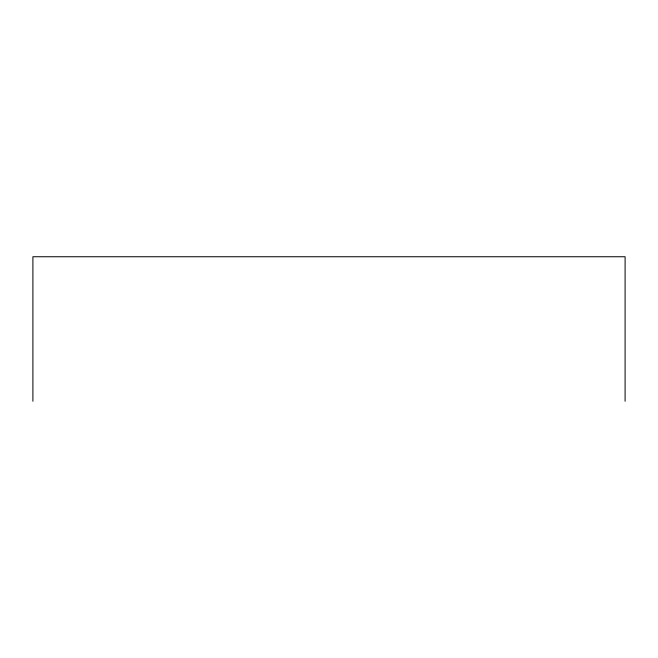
<?xml version="1.0" encoding="UTF-8"?>
<svg xmlns="http://www.w3.org/2000/svg" width="658" height="658" viewBox="0 0 658 658"><rect width="100%" height="100%" fill="white"/><g stroke="black" fill="none" stroke-linecap="round" stroke-linejoin="round"><path stroke-width="0.99" d="M625.1 401.257L625.1 256.743L32.9 256.743L32.9 401.257"/></g></svg>
